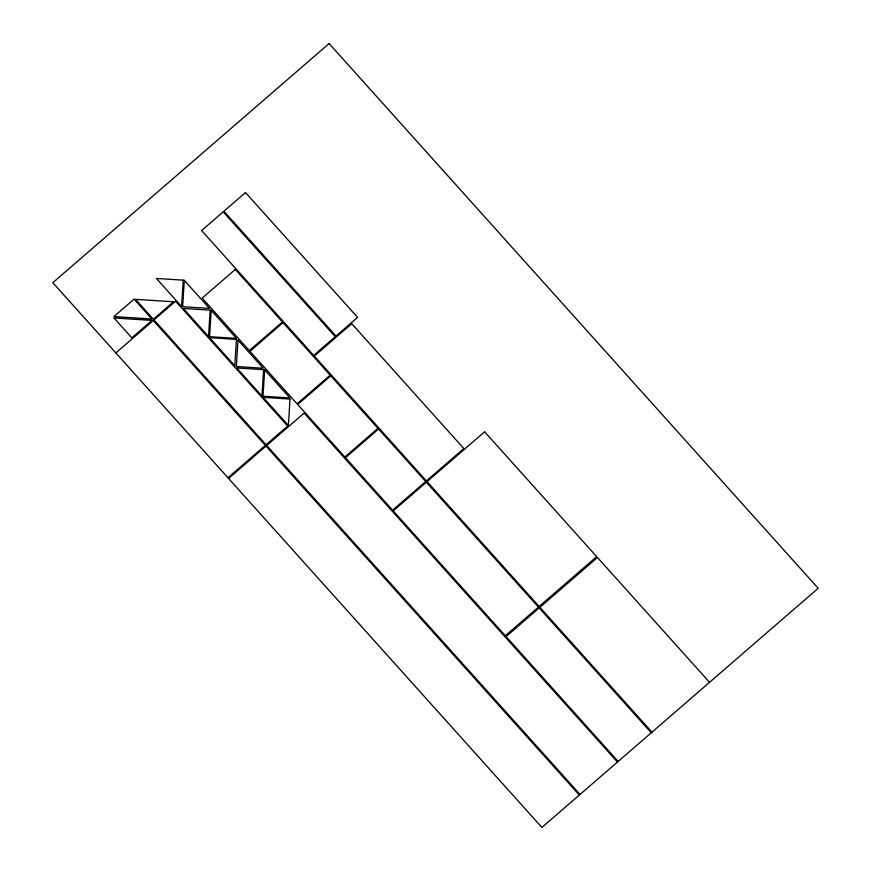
<?xml version="1.0" encoding="UTF-8"?>
<svg xmlns="http://www.w3.org/2000/svg" width="871" height="871" viewBox="0 0 871 871"><rect width="100%" height="100%" fill="white"/><g stroke="black" fill="none" stroke-linecap="round" stroke-linejoin="round"><path stroke-width="1.31" d="M115.865 352.929L153.274 320.539L265.361 445.375L227.941 477.765M228.583 478.473L265.993 446.083L579.313 795.06M709.549 682.331L597.462 557.494L539.9 607.327L651.987 732.163M651.268 732.783L539.182 607.947L506.084 636.592L618.17 761.428M617.452 762.049L304.131 413.083L266.711 445.462L580.032 794.439M183.248 280.157L181.614 306.538L156.399 278.448L183.248 280.157M184.282 280.331L182.649 306.701L209.497 308.421L184.282 280.331M210.183 310.152L208.539 336.533L183.324 308.443L210.183 310.152M211.207 310.326L209.573 336.696L236.422 338.405L211.207 310.326M236.433 339.385L234.789 365.766L209.573 337.676L236.433 339.385M237.99 340.147L236.346 366.517L263.205 368.237L237.99 340.147M263.619 369.674L261.986 396.055L236.77 367.965L263.619 369.674M264.642 369.837L263.009 396.218L289.869 397.927L264.642 369.837M290.021 399.07L288.377 425.451L263.162 397.361L290.021 399.07M329.096 43.55L52.815 282.705L541.904 827.45L818.185 588.295L329.096 43.55M223.194 211.849L201.615 230.543L313.691 355.379L335.281 336.696L223.194 211.849M245.502 192.545L223.912 211.228L335.999 336.064L357.578 317.382L245.502 192.545M134.058 299.145L113.916 316.576L151.892 319.004L134.058 299.145M151.968 320.408L131.826 337.85L113.992 317.98L151.968 320.408M173.503 301.769L153.35 319.211L135.528 299.352L173.503 301.769M175.583 301.235L153.993 319.918L266.08 444.754L287.659 426.071L175.583 301.235M235.279 269.466L202.181 298.111L249.313 350.599L282.411 321.954L235.279 269.466M283.042 322.662L249.944 351.307L297.076 403.796L330.163 375.151L283.042 322.662M351.742 323.696L314.333 356.087L426.409 480.923L463.829 448.532L351.742 323.696M330.806 375.858L297.708 404.503L344.84 456.992L377.927 428.347L330.806 375.858M378.569 429.055L345.471 457.7L392.592 510.188L425.69 481.543L378.569 429.055M426.333 482.251L393.235 510.907L505.322 635.743L538.42 607.087L426.333 482.251M484.614 431.809L427.051 481.63L539.138 606.466L596.689 556.645L484.614 431.809"/></g></svg>
